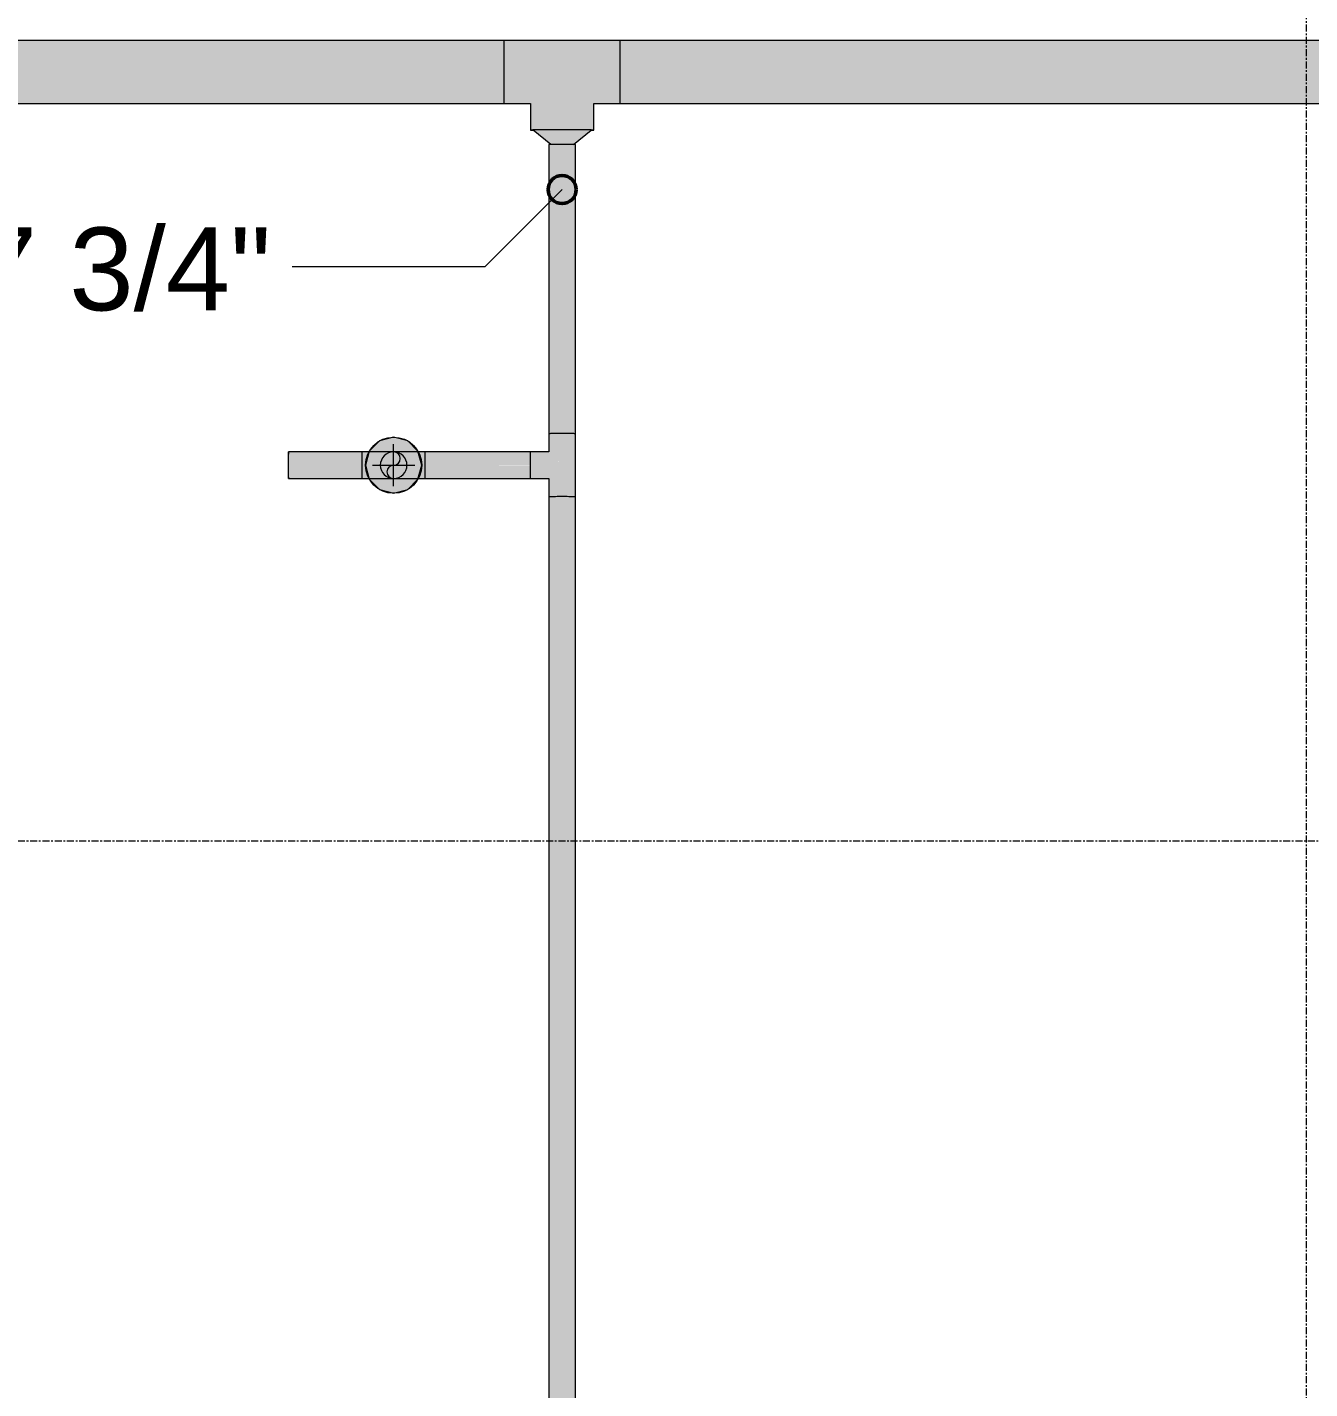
# Model space of a CAD drawing. Header units: inches. Extents: x -3679 to 241, y -496 to 1784.
# Drawn here: x -2102.1 to -2010.7, y 566 to 662.9 of the extents above; entities that cross this region are included whole.
import ezdxf

# ---------------------------------------------------------------- set-up
doc = ezdxf.new("R2010")
doc.units = ezdxf.units.IN
doc.header["$MEASUREMENT"] = 0
doc.linetypes.add('Grid Line', pattern=[0.875, 0.5, -0.125, 0.125, -0.125])
for name, color, linetype, lineweight in [('A-ANNO-NOTE', 250, 'Continuous', 9), ('G-ANNO-DIMS', 251, 'Continuous', 9), ('P-PIPE', 1, 'Continuous', 9), ('P-PIPE-CNTR', 1, 'Continuous', 9), ('S-GRID', 8, 'Continuous', 9)]:
    doc.layers.add(name, color=color, linetype=linetype, lineweight=lineweight)
doc.styles.add('Arial_1', font='arial.ttf', dxfattribs={"height": 5.901198})

msp = doc.modelspace()

# ---------------------------------------------------------------- hatches: boundary and pattern name
at = {"layer": 'A-ANNO-NOTE'}
h = msp.add_hatch(color=256, dxfattribs=at)
edge = h.paths.add_edge_path(flags=0)
edge.add_arc((-2076, 631.743), 2, 0, 360)
msp.add_hatch(color=256, dxfattribs=at).paths.add_polyline_path([(-2076, 629.743), (-2075, 630.011), (-2074.268, 630.743), (-2074, 631.743), (-2074.268, 632.743), (-2075, 633.475), (-2076, 633.743), (-2077, 633.475), (-2077.732, 632.743), (-2078, 631.743), (-2077.732, 630.743), (-2077, 630.011)], flags=0)
at = {"layer": 'P-PIPE'}
for points in [[(-2114.619, 659.743), (-2068.127, 659.743), (-2068.133, 661.993), (-2114.625, 661.993), (-2114.62, 661.094), (-2114.619, 659.743)], [(-2068.133, 657.493), (-2068.133, 657.493), (-2066.25, 657.493), (-2064.576, 659.17), (-2063.993, 659.752), (-2061.75, 657.493), (-2059.866, 657.493), (-2059.861, 658.392), (-2059.866, 661.993), (-2068.133, 661.993), (-2068.129, 661.341), (-2068.133, 657.514)], [(-2106.085, 657.493), (-2068.133, 657.494), (-2068.128, 658.392), (-2068.127, 659.743), (-2114.619, 659.743), (-2114.625, 657.493), (-2114.505, 657.493)], [(-2061.75, 655.609), (-2061.75, 657.493), (-2062.077, 657.828), (-2063.993, 659.752), (-2066.25, 657.493), (-2066.25, 655.609), (-2065.586, 655.616), (-2062.048, 655.614), (-2061.825, 655.612)], [(-2066.058, 655.606), (-2066.062, 655.609), (-2064.867, 655.617), (-2061.937, 655.609), (-2061.937, 655.606), (-2062.211, 655.614), (-2064.572, 655.618), (-2066.062, 655.606)], [(-2063.185, 654.58), (-2061.937, 655.609), (-2063.122, 655.617), (-2066.062, 655.609), (-2064.812, 654.58), (-2063.186, 654.58)], [(-2064.95, 633.988), (-2064.472, 633.991), (-2064, 633.991), (-2064, 654.582), (-2064.95, 654.578), (-2064.95, 633.989)], [(-2063.05, 633.987), (-2063.05, 654.578), (-2063.525, 654.581), (-2064, 654.582), (-2064, 633.991), (-2063.08, 633.988)], [(-2076, 630.793), (-2075.754, 630.825), (-2075.525, 630.92), (-2075.328, 631.071), (-2075.177, 631.268), (-2075.082, 631.497), (-2075.05, 631.743), (-2075.082, 631.989), (-2075.177, 632.218), (-2075.328, 632.415), (-2075.525, 632.566), (-2075.754, 632.66), (-2076, 632.693), (-2076.246, 632.66), (-2076.475, 632.566), (-2076.672, 632.415), (-2076.823, 632.218), (-2076.918, 631.989), (-2076.95, 631.743), (-2076.918, 631.497), (-2076.823, 631.268), (-2076.672, 631.071), (-2076.475, 630.92), (-2076.246, 630.825)], [(-2072.403, 631.743), (-2066.24, 631.747), (-2066.244, 632.693), (-2073.756, 632.693), (-2073.752, 632.218), (-2073.752, 631.743)], [(-2083.499, 630.793), (-2078.244, 630.793), (-2078.24, 631.27), (-2078.24, 631.743), (-2083.495, 631.743), (-2083.499, 630.81)], [(-2066.244, 630.793), (-2066.24, 631.271), (-2066.24, 631.743), (-2073.752, 631.743), (-2073.754, 630.793), (-2072.403, 630.793)], [(-2064.95, 493.988), (-2064.472, 493.991), (-2064, 493.991), (-2064, 629.503), (-2064.95, 629.499), (-2064.95, 493.989)], [(-2063.05, 493.987), (-2063.05, 629.499), (-2063.525, 629.503), (-2064, 629.503), (-2064, 493.991), (-2063.08, 493.988)]]:
    msp.add_hatch(color=256, dxfattribs=at).paths.add_polyline_path(points, flags=0)
h = msp.add_hatch(color=256, dxfattribs=at)
h.paths.add_polyline_path([(-2059.861, 661.334), (-2059.86, 661.334), (-2059.859, 661.334)], flags=0)
h.paths.add_polyline_path([(-2059.86, 660.868), (-2059.859, 660.868), (-2055.563, 660.834)], flags=0)
h.paths.add_polyline_path([(-2055.563, 659.743), (-1992.127, 659.743), (-1992.133, 661.993), (-2059.866, 661.993), (-2059.861, 661.334), (-2059.859, 659.743)], flags=0)
h = msp.add_hatch(color=256, dxfattribs=at)
h.paths.add_polyline_path([(-1992.13, 657.795), (-1992.132, 657.794), (-1996.62, 657.795)], flags=0)
h.paths.add_polyline_path([(-2021.881, 657.493), (-1992.133, 657.493), (-1992.128, 658.385), (-1992.127, 659.743), (-2059.859, 659.743), (-2059.848, 657.493), (-2055.563, 657.493)], flags=0)
h = msp.add_hatch(color=256, dxfattribs=at)
h.paths.add_polyline_path([(-2064.915, 633.989), (-2064.95, 633.987), (-2064.95, 632.694), (-2064.915, 632.663)], flags=0)
h.paths.add_polyline_path([(-2063.049, 629.499), (-2063.049, 629.503), (-2063.049, 633.987), (-2063.521, 633.991), (-2064.915, 633.989), (-2064.915, 632.661), (-2063.996, 631.747), (-2064.95, 630.793), (-2064.95, 629.499), (-2064.472, 629.503), (-2063.08, 629.5)], flags=0)
h = msp.add_hatch(color=256, dxfattribs=at)
h.paths.add_polyline_path([(-2083.498, 632.661), (-2083.497, 632.661), (-2082.038, 632.635)], flags=0)
h.paths.add_polyline_path([(-2078.241, 632.415), (-2078.244, 632.693), (-2083.499, 632.693), (-2083.497, 632.415), (-2078.242, 632.415)], flags=0)
h.paths.add_polyline_path([(-2078.24, 632.218), (-2078.249, 632.415), (-2083.497, 632.415), (-2083.496, 632.218), (-2078.241, 632.218)], flags=0)
h.paths.add_polyline_path([(-2078.24, 631.743), (-2078.24, 632.218), (-2083.496, 632.218), (-2083.495, 631.743)], flags=0)
h = msp.add_hatch(color=256, dxfattribs=at)
h.paths.add_polyline_path([(-2077.019, 631.743), (-2076.95, 631.747), (-2076.916, 631.997), (-2076.822, 632.22), (-2076.672, 632.416), (-2076.433, 632.584), (-2076.361, 632.623), (-2076.182, 632.677), (-2076.011, 632.694), (-2078.244, 632.694), (-2078.24, 632.218), (-2078.24, 631.743)], flags=0)
h.paths.add_polyline_path([(-2075.049, 631.743), (-2073.752, 631.743), (-2073.756, 632.694), (-2075.985, 632.693), (-2075.75, 632.66), (-2075.466, 632.531), (-2075.309, 632.397), (-2075.17, 632.205), (-2075.081, 631.989), (-2075.05, 631.752)], flags=0)
h = msp.add_hatch(color=256, dxfattribs=at)
h.paths.add_polyline_path([(-2076, 630.793), (-2075.753, 630.825), (-2075.524, 630.92), (-2075.326, 631.073), (-2075.175, 631.27), (-2075.081, 631.499), (-2075.05, 631.752), (-2075.082, 631.992), (-2075.179, 632.223), (-2075.33, 632.418), (-2075.53, 632.569), (-2075.757, 632.662), (-2076.01, 632.693), (-2076.249, 632.66), (-2076.479, 632.564), (-2076.674, 632.413), (-2076.824, 632.216), (-2076.918, 631.987), (-2076.95, 631.74), (-2076.918, 631.496), (-2076.823, 631.267), (-2076.672, 631.071), (-2076.475, 630.92), (-2076.245, 630.825), (-2076, 630.793)], flags=0)
h.paths.add_polyline_path([(-2076, 630.793), (-2076.246, 630.825), (-2076.475, 630.92), (-2076.672, 631.071), (-2076.823, 631.269), (-2076.918, 631.5), (-2076.95, 631.743), (-2076.918, 631.989), (-2076.82, 632.221), (-2076.665, 632.42), (-2076.475, 632.566), (-2076.246, 632.66), (-2075.989, 632.691), (-2075.754, 632.66), (-2075.516, 632.559), (-2075.328, 632.415), (-2075.176, 632.214), (-2075.081, 631.98), (-2075.05, 631.743), (-2075.082, 631.497), (-2075.177, 631.268), (-2075.331, 631.069), (-2075.525, 630.92), (-2075.755, 630.825)], flags=0)
h = msp.add_hatch(color=256, dxfattribs=at)
h.paths.add_polyline_path([(-2066.243, 632.663), (-2066.242, 632.663), (-2064.95, 632.661)], flags=0)
h.paths.add_polyline_path([(-2064.95, 630.793), (-2063.996, 631.747), (-2064.95, 632.694), (-2066.244, 632.694), (-2066.24, 632.218), (-2066.244, 630.793)], flags=0)
h = msp.add_hatch(color=256, dxfattribs=at)
h.paths.add_polyline_path([(-2076, 630.793), (-2076.246, 630.825), (-2076.532, 630.956), (-2076.689, 631.089), (-2076.837, 631.301), (-2076.918, 631.497), (-2076.95, 631.743), (-2078.24, 631.743), (-2078.244, 630.793), (-2076, 630.793)], flags=0)
h.paths.add_polyline_path([(-2075.999, 630.793), (-2073.756, 630.793), (-2073.752, 631.268), (-2073.752, 631.743), (-2075.05, 631.735), (-2075.083, 631.49), (-2075.177, 631.268), (-2075.328, 631.07), (-2075.566, 630.903), (-2075.638, 630.864), (-2075.817, 630.81), (-2076, 630.793)], flags=0)

# ---------------------------------------------------------------- linework, layer by layer
at = {"layer": 'A-ANNO-NOTE'}
for p, q in [((-2077, 633.475), (-2077.732, 632.743)), ((-2076, 633.743), (-2077, 633.475)), ((-2075, 633.475), (-2076, 633.743)), ((-2074.268, 632.743), (-2075, 633.475)), ((-2077.732, 632.743), (-2078, 631.743)), ((-2074, 631.743), (-2074.268, 632.743)), ((-2078, 631.743), (-2077.732, 630.743)), ((-2074.268, 630.743), (-2074, 631.743)), ((-2077.732, 630.743), (-2077, 630.011)), ((-2075, 630.011), (-2074.268, 630.743)), ((-2077, 630.011), (-2076, 629.743)), ((-2076, 629.743), (-2075, 630.011))]:
    msp.add_line(p, q, dxfattribs=at)
msp.add_circle((-2076, 631.743), 2, dxfattribs=at)
at = {"layer": 'G-ANNO-DIMS'}
for p, q in [((-2064, 651.372), (-2069.506, 645.866)), ((-2069.506, 645.866), (-2083.598, 645.866))]:
    msp.add_line(p, q, dxfattribs=at)
at = {"layer": 'G-ANNO-DIMS', "lineweight": 50}
msp.add_circle((-2064, 651.372), 1, dxfattribs=at)
at = {"layer": 'P-PIPE'}
for p, q in [((-2068.133, 661.993), (-2114.625, 661.993)), ((-2059.866, 661.993), (-2068.133, 661.993)), ((-1992.133, 661.993), (-2059.866, 661.993)), ((-2114.625, 657.493), (-2068.133, 657.493)), ((-2068.133, 657.493), (-2066.25, 657.493)), ((-2066.25, 657.493), (-2066.25, 655.609)), ((-2061.75, 657.493), (-2059.866, 657.493)), ((-2061.75, 655.609), (-2061.75, 657.493)), ((-2059.866, 657.493), (-1992.133, 657.493)), ((-2064.812, 654.578), (-2066.062, 655.609)), ((-2063.187, 654.578), (-2061.937, 655.609)), ((-2064.95, 654.578), (-2064.95, 633.987)), ((-2063.05, 633.987), (-2063.05, 654.578)), ((-2064.95, 633.987), (-2064.95, 632.694)), ((-2063.049, 629.499), (-2063.049, 633.987)), ((-2078.244, 632.693), (-2083.499, 632.693)), ((-2073.756, 632.694), (-2078.244, 632.694)), ((-2066.244, 632.693), (-2073.756, 632.693)), ((-2064.95, 632.694), (-2066.244, 632.694)), ((-2083.499, 630.793), (-2078.244, 630.793)), ((-2078.244, 630.793), (-2073.756, 630.793)), ((-2073.756, 630.793), (-2066.244, 630.793)), ((-2066.244, 630.793), (-2064.95, 630.793)), ((-2064.95, 630.793), (-2064.95, 629.499)), ((-2064.95, 629.499), (-2064.95, 493.987)), ((-2063.05, 493.987), (-2063.05, 629.499))]:
    msp.add_line(p, q, dxfattribs=at)
for centre, radius, start, end in [((-2076, 631.743), 0.95, 0, 180), ((-2076, 632.218), 0.475, 270, 90), ((-2076, 631.743), 0.95, 180, 0), ((-2076, 631.268), 0.475, 90, 270)]:
    msp.add_arc(centre, radius, start, end, dxfattribs=at)
for centre, major_axis, ratio, start_param, end_param in [((-2068.133, 659.743), (0, 2.25), 0.00289, 6.154357, 6.283185), ((-2068.133, 659.743), (0, 2.25), 0.00289, 6.025553, 6.283185), ((-2068.133, 659.743), (0, 2.25), 0.00289, 5.892558, 6.021386), ((-2068.133, 659.743), (0, 2.25), 0.00289, 5.763753, 5.892581), ((-2068.133, 659.743), (0, 2.25), 0.00289, 5.630758, 5.759587), ((-2068.133, 659.743), (0, 2.25), 0.00289, 5.501954, 5.630782), ((-2068.133, 659.743), (0, 2.25), 0.00289, 5.240154, 5.498225), ((-2068.133, 659.743), (0, 2.25), 0.00289, 5.240544, 5.497787), ((-2059.866, 659.743), (0, 2.25), 0.00289, 6.025553, 6.283185), ((-2059.866, 659.743), (0, 2.25), 0.00289, 6.154357, 6.283185), ((-2059.866, 659.743), (0, 2.25), 0.00289, 5.892558, 6.021386), ((-2059.866, 659.743), (0, 2.25), 0.00289, 5.763753, 5.892581), ((-2059.866, 659.743), (0, 2.25), 0.00289, 5.630758, 5.759587), ((-2059.866, 659.743), (0, 2.25), 0.00289, 5.501954, 5.630782), ((-2059.866, 659.743), (0, 2.25), 0.00289, 5.240154, 5.498225), ((-2059.866, 659.743), (0, 2.25), 0.00289, 5.240544, 5.497787), ((-2068.133, 659.743), (0, 2.25), 0.00289, 4.978355, 5.236235), ((-2068.133, 659.743), (0, 2.25), 0.00289, 4.978555, 5.235988), ((-2068.133, 659.743), (0, 2.25), 0.00289, 4.716556, 4.974284), ((-2068.133, 659.743), (0, 2.25), 0.00289, 4.716604, 4.974188), ((-2059.866, 659.743), (0, 2.25), 0.00289, 4.978355, 5.236235), ((-2059.866, 659.743), (0, 2.25), 0.00289, 4.978555, 5.235988), ((-2059.866, 659.743), (0, 2.25), 0.00289, 4.716556, 4.974284), ((-2059.866, 659.743), (0, 2.25), 0.00289, 4.716604, 4.974188), ((-2068.133, 659.743), (0, 2.25), 0.00289, 4.454663, 4.712389), ((-2068.133, 659.743), (0, 2.25), 0.00289, 4.454756, 4.712343), ((-2059.866, 659.743), (0, 2.25), 0.00289, 4.454756, 4.712343), ((-2059.866, 659.743), (0, 2.25), 0.00289, 4.454663, 4.712389), ((-2068.133, 659.743), (0, 2.25), 0.00289, 3.930723, 4.18879), ((-2068.133, 659.743), (0, 2.25), 0.00289, 3.931157, 4.188405), ((-2068.133, 659.743), (0, 2.25), 0.00289, 4.192712, 4.45059), ((-2068.133, 659.743), (0, 2.25), 0.00289, 4.192957, 4.450393), ((-2059.866, 659.743), (0, 2.25), 0.00289, 3.930723, 4.18879), ((-2059.866, 659.743), (0, 2.25), 0.00289, 3.931157, 4.188405), ((-2059.866, 659.743), (0, 2.25), 0.00289, 4.192712, 4.45059), ((-2059.866, 659.743), (0, 2.25), 0.00289, 4.192957, 4.450393), ((-2068.133, 659.743), (0, 2.25), 0.00289, 3.274564, 3.403392), ((-2068.133, 659.743), (0, 2.25), 0.00289, 3.145759, 3.274588), ((-2068.133, 659.743), (0, 2.25), 0.00289, 3.407559, 3.536387), ((-2068.133, 659.743), (0, 2.25), 0.00289, 3.536363, 3.665191), ((-2068.133, 659.743), (0, 2.25), 0.00289, 3.669358, 3.798186), ((-2068.133, 659.743), (0, 2.25), 0.00289, 3.800767, 3.926991), ((-2059.866, 659.743), (0, 2.25), 0.00289, 3.145759, 3.274588), ((-2059.866, 659.743), (0, 2.25), 0.00289, 3.274564, 3.403392), ((-2059.866, 659.743), (0, 2.25), 0.00289, 3.407559, 3.536387), ((-2059.866, 659.743), (0, 2.25), 0.00289, 3.536363, 3.665191), ((-2059.866, 659.743), (0, 2.25), 0.00289, 3.800767, 3.926991), ((-2059.866, 659.743), (0, 2.25), 0.00289, 3.669358, 3.798186), ((-2064, 655.609), (-2.25, 0), 0.004167, 3.138703, 6.280296), ((-2064, 655.609), (2.25, 0), 0.004167, 3.141593, 3.537605), ((-2064, 655.609), (2.25, 0), 0.004167, 5.887257, 6.280296), ((-2064, 654.578), (0.95, 0), 0.004167, 1.570796, 3.141593), ((-2064, 654.578), (0.95, 0), 0.004167, 0, 1.570796), ((-2064, 633.987), (0.951, 0), 0.004167, 2.877763, 3.137426), ((-2064, 633.987), (0.951, 0), 0.004167, 2.617391, 2.875627), ((-2064, 633.987), (0.951, 0), 0.004167, 2.355906, 2.613827), ((-2064, 633.987), (0.951, 0), 0.004167, 2.094259, 2.352028), ((-2064, 633.987), (0.95, 0), 0.004167, 2.094395, 2.3532), ((-2064, 633.987), (0.951, 0), 0.004167, 1.83256, 2.090228), ((-2064, 633.987), (0.95, 0), 0.004167, 1.832596, 2.09092), ((-2064, 633.987), (0.951, 0), 0.004167, 1.570842, 1.828429), ((-2064, 633.987), (0.95, 0), 0.004167, 1.570796, 1.828736), ((-2064, 633.987), (0.951, 0), 0.004167, 1.309118, 1.56663), ((-2064, 633.987), (0.95, 0), 0.004167, 1.308997, 1.566578), ((-2064, 633.987), (0.951, 0), 0.004167, 1.0474, 1.30483), ((-2064, 633.987), (0.95, 0), 0.004167, 1.047198, 1.304394), ((-2064, 633.987), (0.951, 0), 0.004167, 0.785703, 1.043031), ((-2064, 633.987), (0.95, 0), 0.004167, 0.785398, 1.042114), ((-2064, 633.987), (0.951, 0), 0.004167, 0.524058, 0.781232), ((-2064, 633.987), (0.951, 0), 0.004167, 0.262583, 0.519432), ((-2064, 633.987), (0.951, 0), 0.004167, 0, 0.257633), ((-2083.499, 631.743), (0, 0.95), 0.004197, 0, 1.570796), ((-2083.499, 631.743), (0, 0.95), 0.004197, 4.712389, 6.283185), ((-2078.244, 631.743), (0, 0.951), 0.004197, 4.712389, 6.283185), ((-2078.244, 631.743), (0, 0.95), 0.004197, 5.498753, 5.759587), ((-2078.244, 631.743), (0, 0.95), 0.004197, 5.236512, 5.497787), ((-2078.244, 631.743), (0, 0.95), 0.004197, 4.974421, 5.235988), ((-2073.756, 631.743), (0, 0.951), 0.004197, 4.712389, 6.283185), ((-2073.756, 631.743), (0, 0.95), 0.004197, 5.498753, 5.759587), ((-2073.756, 631.743), (0, 0.95), 0.004197, 5.236512, 5.497787), ((-2073.756, 631.743), (0, 0.95), 0.004197, 4.974421, 5.235988), ((-2066.244, 631.743), (0, 0.951), 0.004167, 6.025553, 6.283185), ((-2066.244, 631.743), (0, 0.951), 0.004167, 5.763753, 6.020602), ((-2066.244, 631.743), (0, 0.951), 0.004167, 5.501954, 5.759127), ((-2066.244, 631.743), (0, 0.951), 0.004167, 5.240154, 5.497483), ((-2066.244, 631.743), (0, 0.951), 0.004167, 4.978355, 5.235785), ((-2083.499, 631.743), (0, 0.95), 0.004197, 1.570796, 3.141593), ((-2083.499, 631.743), (0, 0.95), 0.004197, 3.141593, 4.712389), ((-2078.244, 631.743), (0, 0.95), 0.004197, 3.926991, 4.188266), ((-2078.244, 631.743), (0, 0.951), 0.004197, 3.927731, 4.18879), ((-2078.244, 631.743), (0, 0.95), 0.004197, 4.712389, 4.974188), ((-2078.244, 631.743), (0, 0.95), 0.004197, 4.45059, 4.712389), ((-2078.244, 631.743), (0, 0.951), 0.004197, 4.450806, 4.712389), ((-2078.244, 631.743), (0, 0.95), 0.004197, 4.18879, 4.450357), ((-2078.244, 631.743), (0, 0.951), 0.004197, 4.18924, 4.45059), ((-2073.756, 631.743), (0, 0.951), 0.004197, 3.141593, 4.712389), ((-2073.756, 631.743), (0, 0.95), 0.004197, 3.926991, 4.188266), ((-2073.756, 631.743), (0, 0.95), 0.004197, 4.712389, 4.974188), ((-2073.756, 631.743), (0, 0.95), 0.004197, 4.45059, 4.712389), ((-2073.756, 631.743), (0, 0.95), 0.004197, 4.18879, 4.450357), ((-2066.244, 631.743), (0, 0.951), 0.004167, 3.931157, 4.188926), ((-2066.244, 631.743), (0, 0.951), 0.004167, 4.716556, 4.974067), ((-2066.244, 631.743), (0, 0.951), 0.004167, 4.454756, 4.712343), ((-2066.244, 631.743), (0, 0.951), 0.004167, 4.192957, 4.450625), ((-2078.244, 631.743), (0, 0.951), 0.004197, 3.141593, 3.403392), ((-2078.244, 631.743), (0, 0.951), 0.004197, 3.405488, 3.665191), ((-2078.244, 631.743), (0, 0.95), 0.004197, 3.665191, 3.926025), ((-2078.244, 631.743), (0, 0.951), 0.004197, 3.666373, 3.926991), ((-2073.756, 631.743), (0, 0.95), 0.004197, 3.665191, 3.926025), ((-2066.244, 631.743), (0, 0.951), 0.004167, 3.145759, 3.405422), ((-2066.244, 631.743), (0, 0.951), 0.004167, 3.407559, 3.665794), ((-2066.244, 631.743), (0, 0.951), 0.004167, 3.669358, 3.927279), ((-2064, 629.499), (0.951, 0), 0.004167, 2.617391, 3.137426), ((-2064, 629.499), (0.951, 0), 0.004167, 2.355906, 2.613827), ((-2064, 629.499), (0.95, 0), 0.004167, 2.094395, 2.3532), ((-2064, 629.499), (0.951, 0), 0.004167, 2.094259, 2.352028), ((-2064, 629.499), (0.95, 0), 0.004167, 1.832596, 2.09092), ((-2064, 629.499), (0.951, 0), 0.004167, 1.83256, 2.090228), ((-2064, 629.499), (0.95, 0), 0.004167, 1.570796, 1.828736), ((-2064, 629.499), (-0.951, 0), 0.004167, 4.712435, 4.970022), ((-2064, 629.499), (0.95, 0), 0.004167, 1.308997, 1.566578), ((-2064, 629.499), (0.951, 0), 0.004167, 1.309118, 1.56663), ((-2064, 629.499), (0.951, 0), 0.004167, 1.0474, 1.30483), ((-2064, 629.499), (0.95, 0), 0.004167, 1.047198, 1.304394), ((-2064, 629.499), (0.951, 0), 0.004167, 0.785703, 1.043031), ((-2064, 629.499), (0.95, 0), 0.004167, 0.785398, 1.042114), ((-2064, 629.499), (0.951, 0), 0.004167, 0.524058, 0.781232), ((-2064, 629.499), (0.951, 0), 0.004167, 0.262583, 0.519432), ((-2064, 629.499), (0.951, 0), 0.004167, 0, 0.257633)]:
    msp.add_ellipse(centre, major_axis=major_axis, ratio=ratio, start_param=start_param, end_param=end_param, dxfattribs=at)
at = {"layer": 'P-PIPE-CNTR'}
for p, q in [((-2076, 630.243), (-2076, 633.243)), ((-2077.5, 631.743), (-2074.5, 631.743))]:
    msp.add_line(p, q, dxfattribs=at)
at = {"layer": 'S-GRID', "linetype": 'Grid Line'}
for p, q in [((-2011, 1771.743), (-2011, -484.257)), ((-3666.394, 605), (228, 605))]:
    msp.add_line(p, q, dxfattribs=at)

# ---------------------------------------------------------------- next in the draw order: texts
at = {"layer": 'G-ANNO-DIMS', "insert": (-2139.158, 648.67), "char_height": 5.9012, "width": 1.4210854715202e-13, "attachment_point": 1, "line_spacing_factor": 0.938532, "style": 'Arial_1', "bg_fill": 3, "box_fill_scale": 1.25, "bg_fill_color": 0, "bg_fill_transparency": 0}
msp.add_mtext('BOP 7\' - 7 3/4"', dxfattribs=at)

doc.saveas('drawing.dxf')
